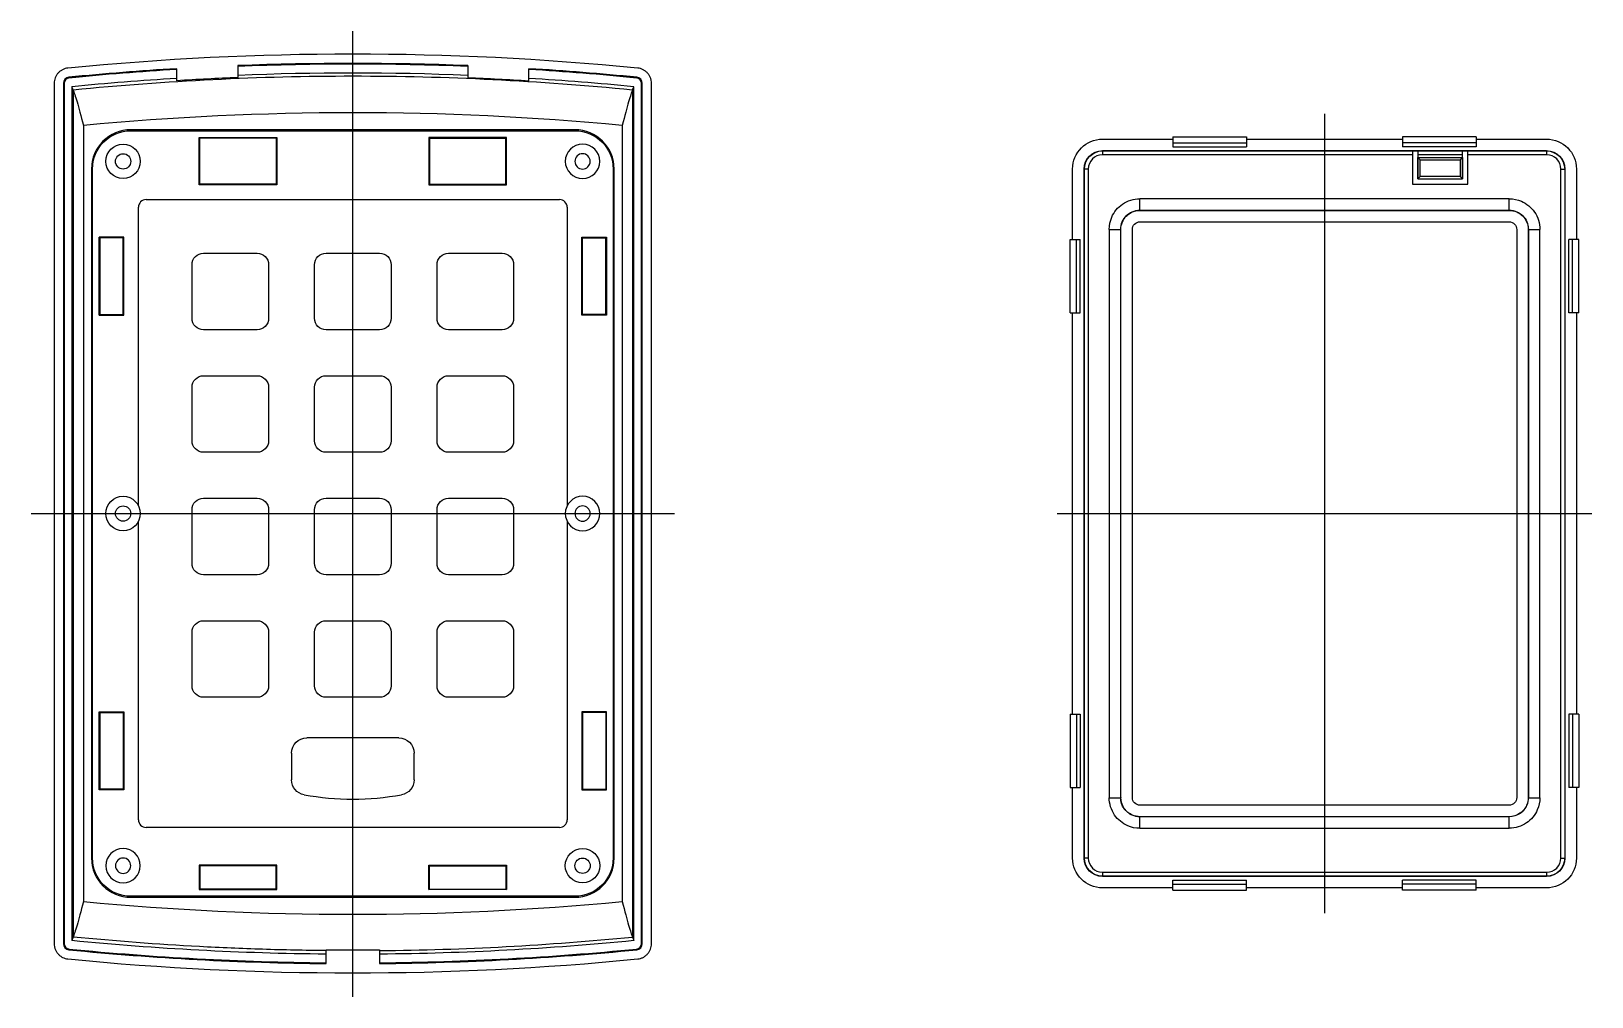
# Model space of a CAD drawing. Extents: x -84 to 120, y -63 to 63.
import ezdxf

# ---------------------------------------------------------------- set-up
doc = ezdxf.new("R2010")
doc.units = 0
doc.header["$MEASUREMENT"] = 0
doc.linetypes.add('dashed', pattern=[0])
doc.linetypes.add('solid', pattern=[0])
doc.layers.get('0').update_dxf_attribs({"color": 1, "linetype": 'solid'})

msp = doc.modelspace()

# ---------------------------------------------------------------- linework, layer by layer
at = {"color": 1, "linetype": 'dashed'}
for p, q in [((-42, -63.12), (-42, 63)), ((-84, 0), (0, 0))]:
    msp.add_line(p, q, dxfattribs=at)
at = {"color": 3, "linetype": 'solid'}
for p, q in [((-65, 56.53), (-65, 58.1)), ((-57, 58.5), (-57, 56.93)), ((-27, 58.5), (-27, 56.93)), ((-19, 56.53), (-19, 58.1)), ((-81, 56.19), (-81, -56.19)), ((-79.7, 56.19), (-79.8, 56.19)), ((-79.8, 56.19), (-79.8, -56.19)), ((-79.7, 56.19), (-79.7, -56.19)), ((-79.07, 56.88), (-79.08, 56.99)), ((-78.69, 55.75), (-78.69, -55.75)), ((-78.53, 55.34), (-78.53, -55.35)), ((-5.47, 55.34), (-5.47, -55.35)), ((-5.31, -55.75), (-5.31, 55.75)), ((-4.93, 56.88), (-4.92, 56.99)), ((-4.3, -56.19), (-4.3, 56.19)), ((-4.3, 56.19), (-4.2, 56.19)), ((-4.2, -56.19), (-4.2, 56.19)), ((-3, -56.19), (-3, 56.19)), ((-77.19, 50.68), (-77.19, -50.68)), ((-71, 50.13), (-71, 50)), ((-13, 50.13), (-71, 50.13)), ((-71, 50), (-13, 50)), ((-62.08, 49.13), (-51.92, 49.13)), ((-62.08, 42.92), (-62.08, 49.13)), ((-62, 49.05), (-62.08, 49.13)), ((-62, 43), (-62, 49.05)), ((-52, 49.05), (-62, 49.05)), ((-51.92, 49.13), (-52, 49.05)), ((-52, 49.05), (-52, 43)), ((-51.92, 49.13), (-51.92, 42.92)), ((-21.92, 49.13), (-32.08, 49.13)), ((-32.08, 49.13), (-32, 49.05)), ((-32.08, 49.13), (-32.08, 42.92)), ((-32, 49.05), (-22, 49.05)), ((-32, 49.05), (-32, 43)), ((-22, 49.05), (-21.92, 49.13)), ((-22, 43), (-22, 49.05)), ((-21.92, 42.92), (-21.92, 49.13)), ((-13, 50.13), (-13, 50)), ((-6.81, 50.68), (-6.81, -50.68)), ((65.1, 49.2), (74.7, 49.2)), ((65.1, 49.2), (65.1, 48.4)), ((74.7, 49.2), (74.7, 48.4)), ((104.7, 49.2), (95.1, 49.2)), ((95.1, 49.2), (95.1, 48.4)), ((104.7, 49.2), (104.7, 48.4)), ((55.9, 48.9), (65.1, 48.9)), ((55.9, 47.4), (113.9, 47.4)), ((55.9, 47.36), (55.9, 47.4)), ((55.9, 47.36), (94.3, 47.36)), ((55.9, 47.36), (55.9, 46.86)), ((65.1, 48.4), (65.1, 47.9)), ((65.1, 48.4), (74.7, 48.4)), ((65.1, 47.9), (74.7, 47.9)), ((74.7, 48.9), (95.1, 48.9)), ((74.7, 48.4), (74.7, 47.9)), ((94.3, 47.39), (95, 47.39)), ((95, 47.36), (105, 47.36)), ((95.1, 48.4), (95.1, 47.9)), ((104.7, 48.4), (95.1, 48.4)), ((104.7, 47.9), (95.1, 47.9)), ((96.4, 47.39), (96.4, 43)), ((97.1, 47.39), (97.1, 43.7)), ((102.9, 43.7), (102.9, 47.39)), ((103.6, 43), (103.6, 47.39)), ((104.7, 48.9), (113.9, 48.9)), ((104.7, 48.4), (104.7, 47.9)), ((105, 47.39), (105.7, 47.39)), ((105.7, 47.36), (113.9, 47.36)), ((113.9, 47.36), (113.9, 47.4)), ((113.9, 47.36), (113.9, 46.86)), ((-76.13, 45), (-76, 45)), ((-76.13, 45), (-76.13, -45)), ((-76, -45), (-76, 45)), ((-7.87, 45), (-8, 45)), ((-8, 45), (-8, -45)), ((-7.87, -45), (-7.87, 45)), ((52, 35.8), (52, 45)), ((53.5, -45), (53.5, 45)), ((53.54, 45), (53.5, 45)), ((53.54, -45), (53.54, 45)), ((54.04, 45), (53.54, 45)), ((54.04, 45), (54.04, -45)), ((96.4, 46.86), (55.9, 46.86)), ((102.9, 46.86), (97.1, 46.86)), ((97.1, 46.5), (102.9, 46.5)), ((97.1, 46.5), (97.4, 46.2)), ((97.1, 43.7), (97.1, 46.5)), ((97.4, 46.2), (102.6, 46.2)), ((97.4, 44), (97.4, 46.2)), ((102.9, 46.5), (102.6, 46.2)), ((102.6, 46.2), (102.6, 44)), ((102.9, 46.5), (102.9, 43.7)), ((113.9, 46.86), (103.6, 46.86)), ((115.76, -45), (115.76, 45)), ((115.76, 45), (116.26, 45)), ((116.26, 45), (116.3, 45)), ((116.26, 45), (116.26, -45)), ((116.3, 45), (116.3, -45)), ((117.8, 45), (117.8, 35.8)), ((-62.08, 42.92), (-62, 43)), ((-51.92, 42.92), (-62.08, 42.92)), ((-52, 43), (-62, 43)), ((-51.92, 42.92), (-52, 43)), ((-32.08, 42.92), (-32, 43)), ((-32.08, 42.92), (-21.92, 42.92)), ((-32, 43), (-22, 43)), ((-21.92, 42.92), (-22, 43)), ((96.4, 43), (103.6, 43)), ((97.4, 44), (97.1, 43.7)), ((97.1, 43.7), (102.9, 43.7)), ((102.6, 44), (97.4, 44)), ((102.6, 44), (102.9, 43.7)), ((-69, 41), (-15, 41)), ((109.02, 41.12), (60.78, 41.12)), ((60.78, 39.62), (60.78, 41.12)), ((109.02, 39.62), (109.02, 41.12)), ((-70, 1.03), (-70, 40)), ((-14, 40), (-14, 1.03)), ((60.8, 39.6), (60.78, 39.62)), ((60.78, 39.62), (109.02, 39.62)), ((60.8, 39.6), (109, 39.6)), ((109.02, 39.62), (109, 39.6)), ((56.78, 37.12), (58.28, 37.12)), ((56.78, 37.12), (56.78, -37.12)), ((58.28, -37.12), (58.28, 37.12)), ((58.28, 37.12), (58.3, 37.1)), ((58.3, -37.1), (58.3, 37.1)), ((59.8, -37.1), (59.8, 37.1)), ((60.8, 38.1), (109, 38.1)), ((110, 37.1), (110, -37.1)), ((111.5, 37.1), (111.52, 37.12)), ((111.5, 37.1), (111.5, -37.1)), ((111.52, 37.12), (111.52, -37.12)), ((111.52, 37.12), (113.02, 37.12)), ((113.02, -37.12), (113.02, 37.12)), ((-75.13, 25.92), (-75.13, 36.08)), ((-75.13, 36.08), (-75.05, 36)), ((-71.92, 36.08), (-75.13, 36.08)), ((-75.05, 36), (-75.05, 26)), ((-72, 36), (-75.05, 36)), ((-71.92, 36.08), (-72, 36)), ((-72, 26), (-72, 36)), ((-71.92, 25.92), (-71.92, 36.08)), ((-12.08, 25.92), (-12.08, 36.08)), ((-12.08, 36.08), (-8.87, 36.08)), ((-12.08, 36.08), (-12, 36)), ((-12, 26), (-12, 36)), ((-12, 36), (-8.95, 36)), ((-8.95, 36), (-8.87, 36.08)), ((-8.95, 26), (-8.95, 36)), ((-8.87, 36.08), (-8.87, 25.92)), ((51.7, 26.2), (51.7, 35.8)), ((51.7, 35.8), (52.5, 35.8)), ((52.5, 35.8), (53, 35.8)), ((52.5, 26.2), (52.5, 35.8)), ((53, 26.2), (53, 35.8)), ((116.8, 26.2), (116.8, 35.8)), ((117.3, 35.8), (116.8, 35.8)), ((117.3, 26.2), (117.3, 35.8)), ((118.1, 35.8), (117.3, 35.8)), ((118.1, 26.2), (118.1, 35.8)), ((-61.5, 34), (-54.5, 34)), ((-45.5, 34), (-38.5, 34)), ((-29.5, 34), (-22.5, 34)), ((-63, 25.5), (-63, 32.5)), ((-53, 32.5), (-53, 25.5)), ((-47, 25.5), (-47, 32.5)), ((-37, 32.5), (-37, 25.5)), ((-31, 25.5), (-31, 32.5)), ((-21, 32.5), (-21, 25.5)), ((-75.05, 26), (-75.13, 25.92)), ((-75.13, 25.92), (-71.92, 25.92)), ((-75.05, 26), (-72, 26)), ((-71.92, 25.92), (-72, 26)), ((-12.08, 25.92), (-12, 26)), ((-8.87, 25.92), (-12.08, 25.92)), ((-8.95, 26), (-12, 26)), ((-8.87, 25.92), (-8.95, 26)), ((51.7, 26.2), (52.5, 26.2)), ((52, -26.2), (52, 26.2)), ((52.5, 26.2), (53, 26.2)), ((117.3, 26.2), (116.8, 26.2)), ((118.1, 26.2), (117.3, 26.2)), ((117.8, 26.2), (117.8, -26.2)), ((-54.5, 24), (-61.5, 24)), ((-38.5, 24), (-45.5, 24)), ((-22.5, 24), (-29.5, 24)), ((-63, 9.5), (-63, 16.5)), ((-61.5, 18), (-54.5, 18)), ((-53, 16.5), (-53, 9.5)), ((-47, 9.5), (-47, 16.5)), ((-45.5, 18), (-38.5, 18)), ((-37, 16.5), (-37, 9.5)), ((-31, 9.5), (-31, 16.5)), ((-29.5, 18), (-22.5, 18)), ((-21, 16.5), (-21, 9.5)), ((-54.5, 8), (-61.5, 8)), ((-38.5, 8), (-45.5, 8)), ((-22.5, 8), (-29.5, 8)), ((-63, -6.5), (-63, 0.5)), ((-61.5, 2), (-54.5, 2)), ((-53, 0.5), (-53, -6.5)), ((-47, -6.5), (-47, 0.5)), ((-45.5, 2), (-38.5, 2)), ((-37, 0.5), (-37, -6.5)), ((-31, -6.5), (-31, 0.5)), ((-29.5, 2), (-22.5, 2)), ((-21, 0.5), (-21, -6.5)), ((-70, -40), (-70, -1.03)), ((-14, -1.03), (-14, -40)), ((-54.5, -8), (-61.5, -8)), ((-38.5, -8), (-45.5, -8)), ((-22.5, -8), (-29.5, -8)), ((-61.5, -14), (-54.5, -14)), ((-45.5, -14), (-38.5, -14)), ((-29.5, -14), (-22.5, -14)), ((-63, -22.5), (-63, -15.5)), ((-53, -15.5), (-53, -22.5)), ((-47, -22.5), (-47, -15.5)), ((-37, -15.5), (-37, -22.5)), ((-31, -22.5), (-31, -15.5)), ((-21, -15.5), (-21, -22.5)), ((-54.5, -24), (-61.5, -24)), ((-38.5, -24), (-45.5, -24)), ((-22.5, -24), (-29.5, -24)), ((-75.13, -25.92), (-75.05, -26)), ((-75.13, -25.92), (-71.92, -25.92)), ((-75.13, -36.08), (-75.13, -25.92)), ((-75.05, -26), (-72, -26)), ((-75.05, -26), (-75.05, -36)), ((-71.92, -25.92), (-72, -26)), ((-72, -26), (-72, -36)), ((-71.92, -25.92), (-71.92, -36.08)), ((-12.08, -25.92), (-12, -26)), ((-8.87, -25.92), (-12.08, -25.92)), ((-12.08, -25.92), (-12.08, -36.08)), ((-8.95, -26), (-12, -26)), ((-12, -26), (-12, -36)), ((-8.87, -25.92), (-8.95, -26)), ((-8.95, -26), (-8.95, -36)), ((-8.87, -36.08), (-8.87, -25.92)), ((51.7, -26.2), (51.7, -35.8)), ((51.7, -26.2), (52.5, -26.2)), ((52.5, -26.2), (53, -26.2)), ((52.5, -26.2), (52.5, -35.8)), ((53, -26.2), (53, -35.8)), ((116.8, -26.2), (116.8, -35.8)), ((117.3, -26.2), (116.8, -26.2)), ((117.3, -26.2), (117.3, -35.8)), ((118.1, -26.2), (117.3, -26.2)), ((118.1, -26.2), (118.1, -35.8)), ((-36, -29.3), (-48, -29.3)), ((-50, -31.3), (-50, -34.77)), ((-34, -34.77), (-34, -31.3)), ((-75.05, -36), (-75.13, -36.08)), ((-71.92, -36.08), (-75.13, -36.08)), ((-72, -36), (-75.05, -36)), ((-71.92, -36.08), (-72, -36)), ((-12.08, -36.08), (-12, -36)), ((-12.08, -36.08), (-8.87, -36.08)), ((-12, -36), (-8.95, -36)), ((-8.95, -36), (-8.87, -36.08)), ((51.7, -35.8), (52.5, -35.8)), ((52, -45), (52, -35.8)), ((52.5, -35.8), (53, -35.8)), ((117.3, -35.8), (116.8, -35.8)), ((118.1, -35.8), (117.3, -35.8)), ((117.8, -35.8), (117.8, -45)), ((56.78, -37.12), (58.28, -37.12)), ((58.3, -37.1), (58.28, -37.12)), ((109, -38.1), (60.8, -38.1)), ((111.52, -37.12), (111.5, -37.1)), ((111.52, -37.12), (113.02, -37.12)), ((60.78, -39.62), (60.8, -39.6)), ((109.02, -39.62), (60.78, -39.62)), ((60.78, -41.12), (60.78, -39.62)), ((109, -39.6), (60.8, -39.6)), ((109, -39.6), (109.02, -39.62)), ((109.02, -41.12), (109.02, -39.62)), ((-15, -41), (-69, -41)), ((60.78, -41.12), (109.02, -41.12)), ((-76.13, -45), (-76, -45)), ((-51.92, -45.92), (-62.08, -45.92)), ((-62.08, -45.92), (-62.08, -49.13)), ((-62.08, -45.92), (-62, -46)), ((-52, -46), (-62, -46)), ((-62, -46), (-62, -49.05)), ((-51.92, -45.92), (-52, -46)), ((-52, -49.05), (-52, -46)), ((-51.92, -49.13), (-51.92, -45.92)), ((-32.08, -45.92), (-21.92, -45.92)), ((-32.08, -45.92), (-32, -46)), ((-32.08, -49.13), (-32.08, -45.92)), ((-32, -46), (-22, -46)), ((-32, -49.05), (-32, -46)), ((-21.92, -45.92), (-22, -46)), ((-22, -46), (-22, -49.05)), ((-21.92, -45.92), (-21.92, -49.13)), ((-7.87, -45), (-8, -45)), ((53.54, -45), (53.5, -45)), ((54.04, -45), (53.54, -45)), ((55.9, -46.86), (55.9, -47.36)), ((55.9, -46.86), (113.9, -46.86)), ((113.9, -46.86), (113.9, -47.36)), ((115.76, -45), (116.26, -45)), ((116.26, -45), (116.3, -45)), ((55.9, -47.36), (55.9, -47.4)), ((113.9, -47.36), (55.9, -47.36)), ((113.9, -47.4), (55.9, -47.4)), ((65.1, -48.9), (55.9, -48.9)), ((65.1, -48.4), (65.1, -47.9)), ((65.1, -47.9), (74.7, -47.9)), ((65.1, -49.2), (65.1, -48.4)), ((65.1, -48.4), (74.7, -48.4)), ((74.7, -48.4), (74.7, -47.9)), ((74.7, -49.2), (74.7, -48.4)), ((95.1, -48.9), (74.7, -48.9)), ((104.7, -47.9), (95.1, -47.9)), ((95.1, -48.4), (95.1, -47.9)), ((95.1, -49.2), (95.1, -48.4)), ((104.7, -48.4), (95.1, -48.4)), ((104.7, -48.4), (104.7, -47.9)), ((104.7, -49.2), (104.7, -48.4)), ((113.9, -48.9), (104.7, -48.9)), ((113.9, -47.36), (113.9, -47.4)), ((-13, -50), (-71, -50)), ((-71, -50.13), (-71, -50)), ((-71, -50.13), (-13, -50.13)), ((-62, -49.05), (-62.08, -49.13)), ((-62.08, -49.13), (-51.92, -49.13)), ((-52, -49.05), (-62, -49.05)), ((-51.92, -49.13), (-52, -49.05)), ((-32.08, -49.13), (-32, -49.05)), ((-21.92, -49.13), (-32.08, -49.13)), ((-32, -49.05), (-22, -49.05)), ((-22, -49.05), (-21.92, -49.13)), ((-13, -50.13), (-13, -50)), ((65.1, -49.2), (74.7, -49.2)), ((104.7, -49.2), (95.1, -49.2)), ((-79.7, -56.19), (-79.8, -56.19)), ((-79.07, -56.88), (-79.08, -56.99)), ((-45.5, -57), (-38.5, -57)), ((-45.5, -58.78), (-45.5, -57)), ((-38.5, -57), (-38.5, -58.78)), ((-4.93, -56.88), (-4.92, -56.99)), ((-4.3, -56.19), (-4.2, -56.19))]:
    msp.add_line(p, q, dxfattribs=at)
at = {"color": 1, "linetype": 'solid'}
for p, q in [((84.9, 52.2), (84.9, -52.2)), ((50, 0), (119.8, 0))]:
    msp.add_line(p, q, dxfattribs=at)
at = {"color": 3, "linetype": 'solid'}
for centre, radius in [((-72, 46), 2.25), ((-72, 46), 1), ((-72, 0), 2.25), ((-72, 0), 1), ((-12, -46), 2.25), ((-12, -46), 1)]:
    msp.add_circle(centre, radius, dxfattribs=at)
at = {"color": 3, "linetype": 'solid', "extrusion": (0, 0, -1)}
for centre, radius in [((12, 46), 2.25), ((12, 46), 1), ((12, 0), 2.25), ((12, 0), 1), ((72, -46), 2.25), ((72, -46), 1)]:
    msp.add_circle(centre, radius, dxfattribs=at)
at = {"color": 3, "linetype": 'solid'}
for centre, radius, start, end in [((-42, -321.25), 381.25, 84.4006, 95.5994), ((-42, -321.25), 380.05, 93.4696, 95.5994), ((-42, -321.25), 379.95, 93.4704, 95.5994), ((-42, -321.25), 380.05, 87.738, 92.262), ((-42, -321.25), 379.95, 87.7375, 92.2625), ((-42, -321.25), 378.78, 87.7305, 92.2695), ((-42, -321.25), 380.05, 84.4006, 86.5304), ((-42, -321.25), 379.95, 84.4006, 86.5296), ((-42, -321.25), 378.78, 93.4811, 95.5592), ((-42, -321.25), 378.48, 92.2713, 93.484), ((-42, -321.25), 378.78, 84.4408, 86.5189), ((-71, 45), 5.13, 90, 180), ((-13, 45), 5.13, 0, 90), ((55.9, 45), 1.86, 90, 180), ((113.9, 45), 1.86, 0, 90), ((-69, 40), 1, 90, 180), ((-15, 40), 1, 0, 90), ((-42, -1.3), 36, 259.8358, 280.1642), ((-69, -40), 1, 180, 270), ((-15, -40), 1, 270, 360), ((-71, -45), 5.13, 180, 270), ((-13, -45), 5.13, 270, 360), ((55.9, -45), 1.86, 180, 270), ((113.9, -45), 1.86, 270, 360), ((-42, 321.25), 380.05, 264.4006, 269.4723), ((-42, 321.25), 379.95, 264.4006, 269.4722), ((-42, 321.25), 378.78, 264.4408, 269.4706), ((-42, 321.25), 378.78, 270.5294, 275.5592), ((-42, 321.25), 379.95, 270.5278, 275.5994), ((-42, 321.25), 380.05, 270.5277, 275.5994), ((-42, 321.25), 381.25, 264.4006, 275.5994)]:
    msp.add_arc(centre, radius, start, end, dxfattribs=at)
at = {"color": 3, "linetype": 'solid', "extrusion": (0, 0, -1)}
for centre, radius, start, end in [((42, -321.25), 378.48, 92.2713, 93.484), ((71, 45), 5, 0, 90), ((13, 45), 5, 90, 180), ((-55.9, 45), 3.9, 0, 90), ((-55.9, 45), 2.4, 0, 90), ((-55.9, 45), 2.36, 0, 90), ((-113.9, 45), 3.9, 90, 180), ((-113.9, 45), 2.4, 90, 180), ((-113.9, 45), 2.36, 90, 180), ((61.5, 32.5), 1.5, 360, 90), ((54.5, 32.5), 1.5, 90, 180), ((45.5, 32.5), 1.5, 360, 90), ((38.5, 32.5), 1.5, 90, 180), ((29.5, 32.5), 1.5, 360, 90), ((22.5, 32.5), 1.5, 90, 180), ((61.5, 25.5), 1.5, 270, 360), ((54.5, 25.5), 1.5, 180, 270), ((45.5, 25.5), 1.5, 270, 360), ((38.5, 25.5), 1.5, 180, 270), ((29.5, 25.5), 1.5, 270, 360), ((22.5, 25.5), 1.5, 180, 270), ((61.5, 16.5), 1.5, 360, 90), ((54.5, 16.5), 1.5, 90, 180), ((45.5, 16.5), 1.5, 360, 90), ((38.5, 16.5), 1.5, 90, 180), ((29.5, 16.5), 1.5, 360, 90), ((22.5, 16.5), 1.5, 90, 180), ((61.5, 9.5), 1.5, 270, 360), ((54.5, 9.5), 1.5, 180, 270), ((45.5, 9.5), 1.5, 270, 360), ((38.5, 9.5), 1.5, 180, 270), ((29.5, 9.5), 1.5, 270, 360), ((22.5, 9.5), 1.5, 180, 270), ((61.5, 0.5), 1.5, 360, 90), ((54.5, 0.5), 1.5, 90, 180), ((45.5, 0.5), 1.5, 360, 90), ((38.5, 0.5), 1.5, 90, 180), ((29.5, 0.5), 1.5, 360, 90), ((22.5, 0.5), 1.5, 90, 180), ((61.5, -6.5), 1.5, 270, 360), ((54.5, -6.5), 1.5, 180, 270), ((45.5, -6.5), 1.5, 270, 360), ((38.5, -6.5), 1.5, 180, 270), ((29.5, -6.5), 1.5, 270, 360), ((22.5, -6.5), 1.5, 180, 270), ((61.5, -15.5), 1.5, 360, 90), ((54.5, -15.5), 1.5, 90, 180), ((45.5, -15.5), 1.5, 360, 90), ((38.5, -15.5), 1.5, 90, 180), ((29.5, -15.5), 1.5, 360, 90), ((22.5, -15.5), 1.5, 90, 180), ((61.5, -22.5), 1.5, 270, 360), ((54.5, -22.5), 1.5, 180, 270), ((45.5, -22.5), 1.5, 270, 360), ((38.5, -22.5), 1.5, 180, 270), ((29.5, -22.5), 1.5, 270, 360), ((22.5, -22.5), 1.5, 180, 270), ((48, -31.3), 2, 0, 90), ((36, -31.3), 2, 90, 180), ((48, -34.77), 2, 280.1642, 360), ((36, -34.77), 2, 180, 259.8358), ((71, -45), 5, 270, 360), ((13, -45), 5, 180, 270), ((-55.9, -45), 3.9, 270, 360), ((-55.9, -45), 2.4, 270, 360), ((-55.9, -45), 2.36, 270, 360), ((-113.9, -45), 2.4, 180, 270), ((-113.9, -45), 3.9, 180, 270), ((-113.9, -45), 2.36, 180, 270)]:
    msp.add_arc(centre, radius, start, end, dxfattribs=at)
at = {"color": 3, "linetype": 'solid'}
for points, knots in [([(-79.2, 58.18), (-79.32, 58.17), (-79.44, 58.15), (-79.62, 58.09), (-79.68, 58.07), (-79.79, 58.03), (-79.85, 58), (-80.01, 57.92), (-80.12, 57.86), (-80.26, 57.75), (-80.31, 57.71), (-80.4, 57.62), (-80.44, 57.58), (-80.57, 57.44), (-80.64, 57.34), (-80.77, 57.14), (-80.82, 57.02), (-80.91, 56.8), (-80.94, 56.68), (-80.99, 56.44), (-81, 56.31), (-81, 56.19)], [0, 0, 0, 0, 0.125, 0.125, 0.1875, 0.1875, 0.25, 0.25, 0.375, 0.375, 0.4375, 0.4375, 0.5, 0.5, 0.625, 0.625, 0.75, 0.75, 0.875, 0.875, 1, 1, 1, 1]), ([(-5.48, 55.32), (-17.62, 56.5), (-29.8, 57.11), (-54.19, 57.11), (-66.38, 56.5), (-78.52, 55.32)], [0, 0, 0, 0, 0.5, 0.5, 1, 1, 1, 1]), ([(-3, 56.19), (-3, 56.31), (-3.01, 56.43), (-3.04, 56.61), (-3.06, 56.67), (-3.09, 56.79), (-3.11, 56.85), (-3.18, 57.02), (-3.23, 57.13), (-3.33, 57.29), (-3.36, 57.34), (-3.44, 57.44), (-3.47, 57.49), (-3.6, 57.62), (-3.69, 57.71), (-3.88, 57.85), (-3.99, 57.92), (-4.21, 58.03), (-4.32, 58.08), (-4.56, 58.15), (-4.68, 58.17), (-4.8, 58.18)], [0, 0, 0, 0, 0.125, 0.125, 0.1875, 0.1875, 0.25, 0.25, 0.375, 0.375, 0.4375, 0.4375, 0.5, 0.5, 0.625, 0.625, 0.75, 0.75, 0.875, 0.875, 1, 1, 1, 1]), ([(-78.52, 55.32), (-78.41, 55.05), (-78.24, 54.53), (-77.79, 52.98), (-77.51, 51.96), (-77.19, 50.68)], [0, 0, 0, 0, 0.5, 0.5, 1, 1, 1, 1]), ([(-5.48, 55.32), (-5.59, 55.05), (-5.76, 54.53), (-6.21, 52.98), (-6.49, 51.96), (-6.81, 50.68)], [0, 0, 0, 0, 0.5, 0.5, 1, 1, 1, 1]), ([(56.78, 37.12), (56.78, 37.66), (56.9, 38.21), (57.4, 39.38), (57.91, 40), (59.17, 40.86), (59.99, 41.12), (60.78, 41.12)], [0, 0, 0, 0, 1.622262, 1.622262, 3.832475, 3.832475, 6.205573, 6.205573, 6.205573, 6.205573]), ([(109.02, 41.12), (109.56, 41.12), (110.11, 41), (111.28, 40.5), (111.9, 39.99), (112.76, 38.73), (113.02, 37.91), (113.02, 37.12)], [0, 0, 0, 0, 1.622262, 1.622262, 3.832475, 3.832475, 6.205573, 6.205573, 6.205573, 6.205573]), ([(58.28, 37.12), (58.28, 37.46), (58.35, 37.8), (58.61, 38.4), (58.79, 38.66), (59.01, 38.89)], [0, 0, 0, 0, 1.014026, 1.014026, 1.950696, 1.950696, 1.950696, 1.950696]), ([(58.3, 37.1), (58.3, 37.44), (58.37, 37.78), (58.69, 38.52), (59, 38.9), (59.79, 39.44), (60.31, 39.6), (60.8, 39.6)], [0, 0, 0, 0, 1.013914, 1.013914, 2.395297, 2.395297, 3.878483, 3.878483, 3.878483, 3.878483]), ([(59.01, 38.89), (59.24, 39.11), (59.5, 39.29), (60.1, 39.55), (60.44, 39.62), (60.78, 39.62)], [0, 0, 0, 0, 0.93667, 0.93667, 1.950696, 1.950696, 1.950696, 1.950696]), ([(109, 39.6), (109.34, 39.6), (109.68, 39.53), (110.42, 39.21), (110.8, 38.9), (111.34, 38.11), (111.5, 37.59), (111.5, 37.1)], [0, 0, 0, 0, 1.013914, 1.013914, 2.395297, 2.395297, 3.878483, 3.878483, 3.878483, 3.878483]), ([(109.02, 39.62), (109.36, 39.62), (109.7, 39.55), (110.3, 39.29), (110.56, 39.11), (110.79, 38.89)], [0, 0, 0, 0, 1.014026, 1.014026, 1.950696, 1.950696, 1.950696, 1.950696]), ([(110.79, 38.89), (111.01, 38.66), (111.19, 38.4), (111.45, 37.8), (111.52, 37.46), (111.52, 37.12)], [0, 0, 0, 0, 0.93667, 0.93667, 1.950696, 1.950696, 1.950696, 1.950696]), ([(59.8, 37.1), (59.8, 37.35), (59.91, 37.63), (60.27, 37.99), (60.55, 38.1), (60.8, 38.1)], [0, 0, 0, 0, 0.76526, 0.76526, 1.530521, 1.530521, 1.530521, 1.530521]), ([(109, 38.1), (109.25, 38.1), (109.53, 37.99), (109.89, 37.63), (110, 37.35), (110, 37.1)], [0, 0, 0, 0, 0.76526, 0.76526, 1.530521, 1.530521, 1.530521, 1.530521]), ([(60.78, -41.12), (60.24, -41.12), (59.69, -41), (58.52, -40.5), (57.9, -39.99), (57.04, -38.73), (56.78, -37.91), (56.78, -37.12)], [0, 0, 0, 0, 1.622262, 1.622262, 3.832475, 3.832475, 6.205573, 6.205573, 6.205573, 6.205573]), ([(60.78, -39.62), (60.44, -39.62), (60.1, -39.55), (59.37, -39.23), (58.98, -38.91), (58.44, -38.13), (58.28, -37.61), (58.28, -37.12)], [0, 0, 0, 0, 1.014026, 1.014026, 2.395413, 2.395413, 3.878717, 3.878717, 3.878717, 3.878717]), ([(60.8, -39.6), (60.46, -39.6), (60.12, -39.53), (59.38, -39.21), (59, -38.9), (58.46, -38.11), (58.3, -37.59), (58.3, -37.1)], [0, 0, 0, 0, 1.013914, 1.013914, 2.395297, 2.395297, 3.878483, 3.878483, 3.878483, 3.878483]), ([(60.8, -38.1), (60.55, -38.1), (60.27, -37.99), (59.91, -37.63), (59.8, -37.35), (59.8, -37.1)], [0, 0, 0, 0, 0.76526, 0.76526, 1.530521, 1.530521, 1.530521, 1.530521]), ([(111.5, -37.1), (111.5, -37.44), (111.43, -37.78), (111.11, -38.52), (110.8, -38.9), (110.01, -39.44), (109.49, -39.6), (109, -39.6)], [0, 0, 0, 0, 1.013914, 1.013914, 2.395297, 2.395297, 3.878483, 3.878483, 3.878483, 3.878483]), ([(110, -37.1), (110, -37.35), (109.89, -37.63), (109.53, -37.99), (109.25, -38.1), (109, -38.1)], [0, 0, 0, 0, 0.76526, 0.76526, 1.530521, 1.530521, 1.530521, 1.530521]), ([(111.52, -37.12), (111.52, -37.46), (111.45, -37.8), (111.13, -38.53), (110.81, -38.92), (110.03, -39.46), (109.51, -39.62), (109.02, -39.62)], [0, 0, 0, 0, 1.014026, 1.014026, 2.395413, 2.395413, 3.878717, 3.878717, 3.878717, 3.878717]), ([(113.02, -37.12), (113.02, -37.66), (112.9, -38.21), (112.4, -39.38), (111.89, -40), (110.63, -40.86), (109.81, -41.12), (109.02, -41.12)], [0, 0, 0, 0, 1.622262, 1.622262, 3.832475, 3.832475, 6.205573, 6.205573, 6.205573, 6.205573]), ([(-77.19, -50.68), (-77.51, -51.96), (-77.79, -52.99), (-78.24, -54.53), (-78.41, -55.05), (-78.52, -55.32)], [0, 0, 0, 0, 0.5, 0.5, 1, 1, 1, 1]), ([(-6.81, -50.68), (-6.49, -51.96), (-6.21, -52.99), (-5.76, -54.53), (-5.59, -55.05), (-5.48, -55.32)], [0, 0, 0, 0, 0.5, 0.5, 1, 1, 1, 1]), ([(-81, -56.19), (-81, -56.31), (-80.99, -56.43), (-80.96, -56.61), (-80.94, -56.67), (-80.91, -56.79), (-80.89, -56.85), (-80.82, -57.02), (-80.77, -57.13), (-80.67, -57.29), (-80.64, -57.34), (-80.56, -57.44), (-80.53, -57.49), (-80.4, -57.62), (-80.31, -57.71), (-80.12, -57.85), (-80.01, -57.92), (-79.79, -58.03), (-79.68, -58.08), (-79.44, -58.15), (-79.32, -58.17), (-79.2, -58.18)], [0, 0, 0, 0, 0.125, 0.125, 0.1875, 0.1875, 0.25, 0.25, 0.375, 0.375, 0.4375, 0.4375, 0.5, 0.5, 0.625, 0.625, 0.75, 0.75, 0.875, 0.875, 1, 1, 1, 1]), ([(-45.5, -57.09), (-48.26, -57.07), (-51.02, -57.01), (-56.53, -56.84), (-59.28, -56.72), (-67.53, -56.27), (-73.03, -55.86), (-78.52, -55.32)], [0, 0, 0, 0, 0.25, 0.25, 0.5, 0.5, 1, 1, 1, 1]), ([(-4.8, -58.18), (-4.68, -58.17), (-4.56, -58.15), (-4.38, -58.09), (-4.32, -58.07), (-4.21, -58.03), (-4.15, -58), (-3.99, -57.92), (-3.88, -57.86), (-3.74, -57.75), (-3.69, -57.71), (-3.6, -57.62), (-3.56, -57.58), (-3.43, -57.44), (-3.36, -57.34), (-3.23, -57.14), (-3.18, -57.02), (-3.09, -56.8), (-3.06, -56.68), (-3.01, -56.44), (-3, -56.31), (-3, -56.19)], [0, 0, 0, 0, 0.125, 0.125, 0.1875, 0.1875, 0.25, 0.25, 0.375, 0.375, 0.4375, 0.4375, 0.5, 0.5, 0.625, 0.625, 0.75, 0.75, 0.875, 0.875, 1, 1, 1, 1])]:
    msp.add_open_spline(points, degree=3, knots=knots, dxfattribs=at)
for points in [[(-79.08, 56.99), (-79.49, 56.95), (-79.8, 56.59), (-79.8, 56.19)], [(-79.07, 56.88), (-79.42, 56.85), (-79.7, 56.54), (-79.7, 56.19)], [(-78.53, 55.34), (-78.58, 55.48), (-78.64, 55.61), (-78.69, 55.75)], [(-78.52, 55.32), (-78.52, 55.33), (-78.52, 55.34), (-78.53, 55.34)], [(-5.48, 55.32), (-5.48, 55.33), (-5.48, 55.34), (-5.47, 55.34)], [(-5.47, 55.34), (-5.42, 55.48), (-5.36, 55.61), (-5.31, 55.75)], [(-4.3, 56.19), (-4.3, 56.54), (-4.58, 56.85), (-4.93, 56.88)], [(-4.2, 56.19), (-4.2, 56.59), (-4.51, 56.95), (-4.92, 56.99)], [(-6.81, 50.68), (-30.21, 52.91), (-53.79, 52.9), (-77.19, 50.68)], [(-77.19, -50.68), (-53.79, -52.9), (-30.21, -52.91), (-6.81, -50.68)], [(-79.8, -56.19), (-79.8, -56.59), (-79.49, -56.95), (-79.08, -56.99)], [(-79.7, -56.19), (-79.7, -56.54), (-79.42, -56.85), (-79.07, -56.88)], [(-78.53, -55.35), (-78.58, -55.48), (-78.64, -55.61), (-78.69, -55.75)], [(-78.53, -55.35), (-78.52, -55.34), (-78.52, -55.33), (-78.52, -55.32)], [(-38.5, -57.09), (-27.48, -56.99), (-16.46, -56.39), (-5.48, -55.32)], [(-5.47, -55.35), (-5.48, -55.34), (-5.48, -55.33), (-5.48, -55.32)], [(-5.47, -55.35), (-5.42, -55.48), (-5.36, -55.61), (-5.31, -55.75)], [(-4.93, -56.88), (-4.58, -56.85), (-4.3, -56.54), (-4.3, -56.19)], [(-4.92, -56.99), (-4.51, -56.95), (-4.2, -56.59), (-4.2, -56.19)]]:
    msp.add_open_spline(points, degree=3, dxfattribs=at)

doc.saveas('drawing.dxf')
